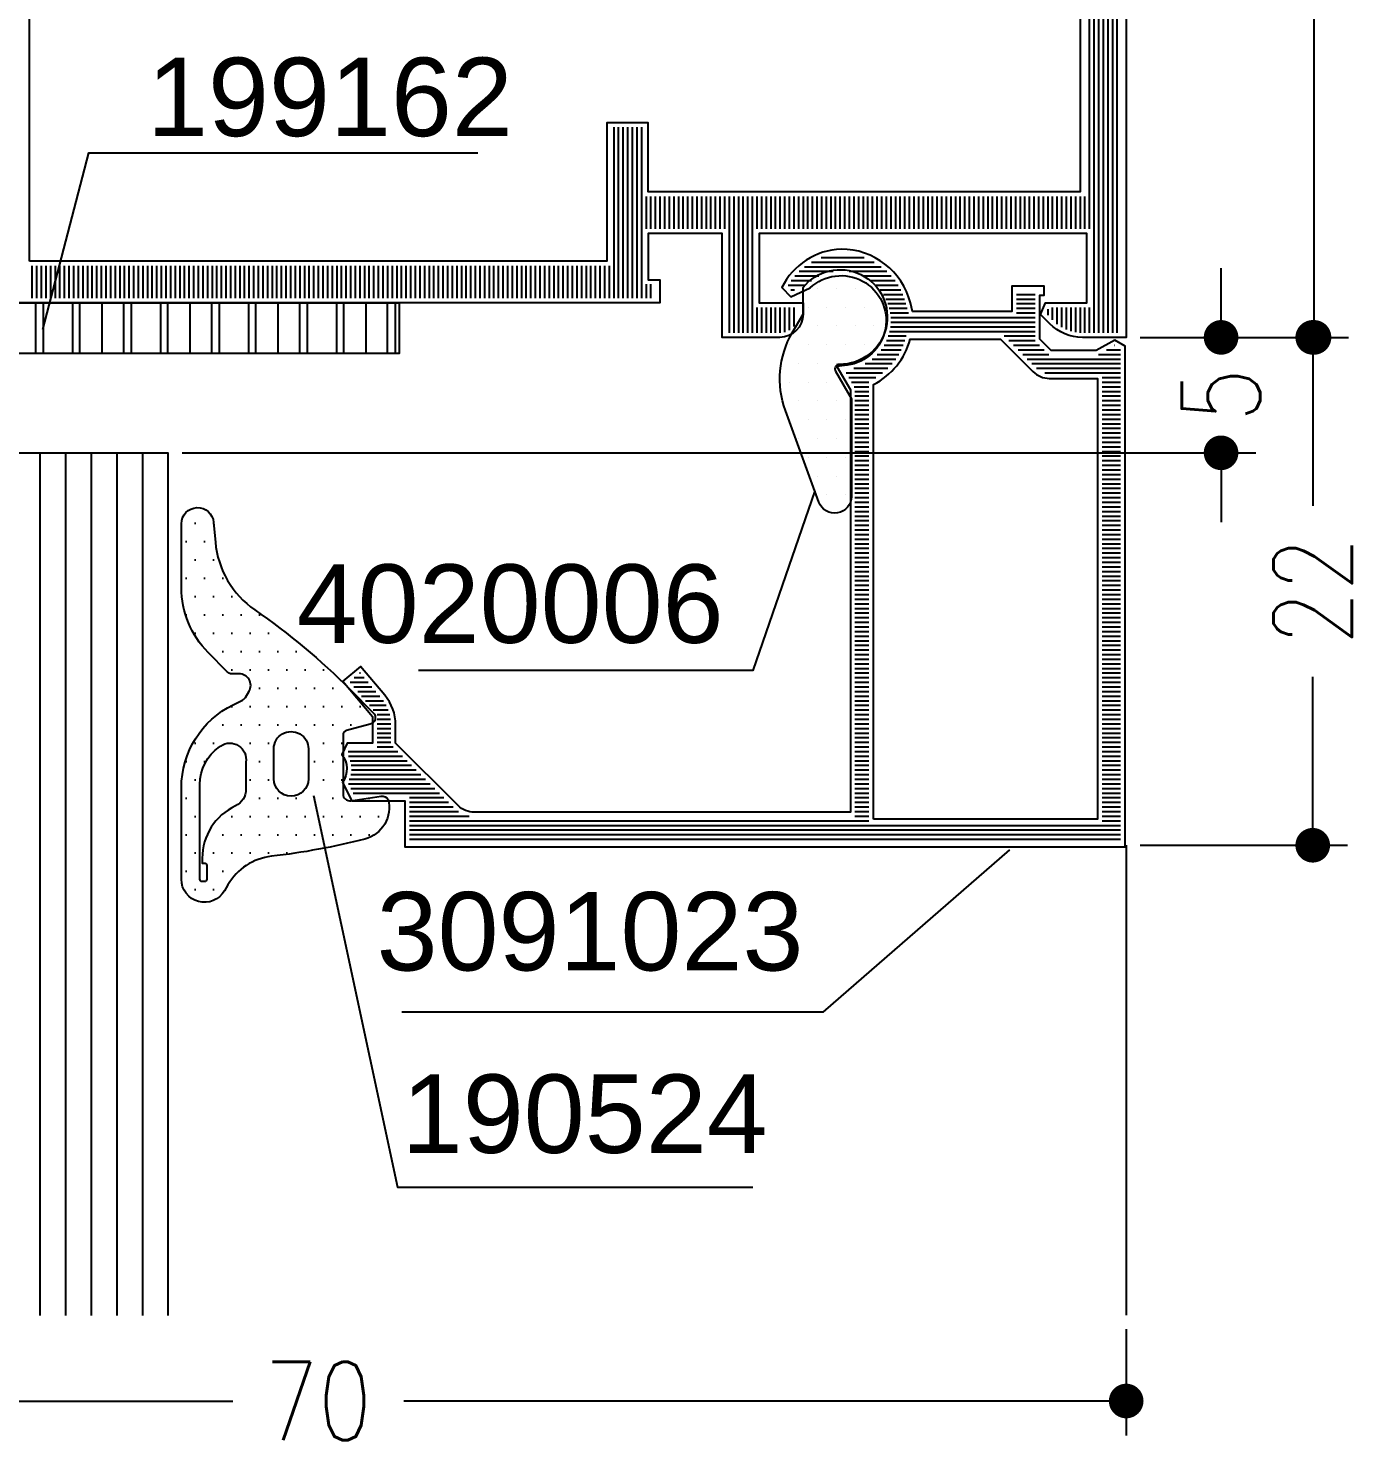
# Model space of a CAD drawing. Extents: x 16 to 197, y 31 to 244.
# Drawn here: x 49.37 to 78.33, y 127.11 to 157.96 of the extents above; entities that cross this region are included whole.
import ezdxf
from ezdxf.enums import TextEntityAlignment as Align

# ---------------------------------------------------------------- set-up
doc = ezdxf.new("R2010")
doc.units = 0
doc.header["$LTSCALE"] = 6
doc.layers.get('0').update_dxf_attribs({"color": 4, "linetype": 'CONTINUOUS'})
doc.layers.get('DEFPOINTS').update_dxf_attribs({"linetype": 'CONTINUOUS'})
for name, color, linetype in [('CONST18', 3, 'CONTINUOUS'), ('CONST25', 3, 'CONTINUOUS'), ('DICHT_PAR', 3, 'CONTINUOUS'), ('DICHT_SCH', 3, 'CONTINUOUS'), ('KH_NOR', 7, 'CONTINUOUS'), ('KH_SCH', 3, 'CONTINUOUS'), ('KN_NOR', 7, 'CONTINUOUS'), ('KN_SCH', 3, 'CONTINUOUS'), ('LLMASSE', 7, 'CONTINUOUS'), ('PNR', 7, 'CONTINUOUS')]:
    doc.layers.add(name, color=color, linetype=linetype)
doc.styles.get("Standard").update_dxf_attribs({"font": 'simplex.shx', "width": 0.8})
doc.styles.add('SWISSL', font='swissl.ttf')
doc.dimstyles.new('DOK-1ZU1-PUNKT', dxfattribs={"dimscale": 0, "dimtxt": 3, "dimasz": 1.5, "dimexe": 1.5, "dimexo": 0.6, "dimgap": 1.5, "dimtad": 0, "dimdsep": 46, "dimtxsty": 'Standard', "dimblk": 'PUNKT', "dimblk1": 'PUNKT', "dimblk2": 'PUNKT', "dimcen": 0, "dimclrd": 2, "dimclre": 2, "dimclrt": 7, "dimadec": 0, "dimazin": 0, "dimtfac": 0.7, "dimtofl": 0, "dimtmove": 2, "dimatfit": 3, "dimldrblk": 'PUNKT', "dimfxl": 1, "dimtolj": 1, "dimarcsym": 0})
doc.dimstyles.new('DOK-1ZU1-STRICH1', dxfattribs={"dimscale": 0, "dimtxt": 3, "dimasz": 1.5, "dimexe": 1.5, "dimexo": 0.6, "dimgap": 1.5, "dimtad": 0, "dimdsep": 46, "dimtxsty": 'Standard', "dimblk": 'PUNKT', "dimblk1": 'PUNKT', "dimblk2": 'PUNKT', "dimcen": 0, "dimclrd": 2, "dimclre": 2, "dimclrt": 7, "dimadec": 0, "dimazin": 0, "dimtfac": 0.7, "dimtdec": 4, "dimtofl": 0, "dimtmove": 0, "dimatfit": 3, "dimldrblk": 'PUNKT', "dimfxl": 1, "dimtolj": 1, "dimtzin": 0, "dimarcsym": 0})

# ---------------------------------------------------------------- blocks, each defined once
blk = doc.blocks.new('PUNKT')
at = {"color": 0, "linetype": 'CONTINUOUS'}
blk.add_line((-0.5, 0), (-1, 0), dxfattribs=at)
at = {"color": 0, "linetype": 'CONTINUOUS', "const_width": 0.5}
blk.add_lwpolyline([(-0.25, 0, 1), (0.25, 0, 1)], format="xyb", close=True, dxfattribs=at)
blk = doc.blocks.new('*D19')
at = {"layer": 'DEFPOINTS', "color": 0}
for p in [(73.14638083306878, 151.2649294157618), (75.2011503322149, 151.2649294157618), (52.39638083642635, 148.7649294158387)]:
    blk.add_point(p, dxfattribs=at)
at = {"layer": 'LLMASSE', "color": 3, "lineweight": -2}
for p, q in [((75.2011503322149, 152.0149294157618), (75.2011503322149, 152.7649294157618)), ((73.44638083306877, 151.2649294157618), (75.9511503322149, 151.2649294157618)), ((52.69638083642634, 148.7649294158387), (75.9511503322149, 148.7649294158387)), ((75.2011503322149, 148.0149294158387), (75.2011503322149, 147.2649294158387))]:
    blk.add_line(p, q, dxfattribs=at)
at = {"layer": 'LLMASSE', "color": 3, "lineweight": -2, "xscale": 0.75, "yscale": 0.75, "zscale": 0.75}
for p, rotation in [((75.2011503322149, 151.2649294157618), 270), ((75.2011503322149, 148.7649294158387), 90)]:
    blk.add_blockref('PUNKT', p, dxfattribs=dict(at, rotation=rotation))
at = {"layer": 'LLMASSE', "color": 3, "insert": (75.20115033221488, 150.0149294158003), "char_height": 1.7, "attachment_point": 5, "rotation": 90}
blk.add_mtext('\\A1;5', dxfattribs=at)
blk = doc.blocks.new('*D20')
at = {"layer": 'DEFPOINTS', "color": 0}
for p in [(73.14637446968894, 173.7662794751277), (77.21401454543141, 173.7662794751277), (76.7011503322149, 151.2649294157618)]:
    blk.add_point(p, dxfattribs=at)
at = {"layer": 'LLMASSE', "color": 3, "lineweight": -2}
for p, q in [((73.44637446968893, 173.7662794751277), (77.96401454543141, 173.7662794751277)), ((77.21401454543141, 173.0162794751277), (77.21401454543141, 164.3665568263971)), ((77.2140145454314, 152.0149294157618), (77.21401454543141, 160.6646520644924)), ((77.00115033221489, 151.2649294157618), (77.9640145454314, 151.2649294157618))]:
    blk.add_line(p, q, dxfattribs=at)
at = {"layer": 'LLMASSE', "color": 3, "lineweight": -2, "xscale": 0.75, "yscale": 0.75, "zscale": 0.75}
for p, rotation in [((77.21401454543141, 173.7662794751277), 90), ((77.2140145454314, 151.2649294157618), 270)]:
    blk.add_blockref('PUNKT', p, dxfattribs=dict(at, rotation=rotation))
at = {"layer": 'LLMASSE', "color": 3, "insert": (77.21401454543138, 162.5156044454448), "char_height": 1.7, "attachment_point": 5, "rotation": 90}
blk.add_mtext('\\A1;45', dxfattribs=at)
blk = doc.blocks.new('*D25')
at = {"layer": 'DEFPOINTS', "color": 0}
for p in [(38.14640883306876, 130.0866274692753), (73.14638083296717, 130.0866274692753), (73.14638083296717, 128.2269156796474)]:
    blk.add_point(p, dxfattribs=at)
at = {"layer": 'LLMASSE', "color": 3, "lineweight": -2}
for p, q in [((38.14640883306876, 129.7866274692753), (38.14640883306876, 127.4769156796474)), ((73.14638083296717, 129.7866274692753), (73.14638083296717, 127.4769156796474)), ((38.89640883306876, 128.2269156796474), (53.79544245206559, 128.2269156796474)), ((72.39638083296717, 128.2269156796474), (57.49734721397034, 128.2269156796474))]:
    blk.add_line(p, q, dxfattribs=at)
at = {"layer": 'LLMASSE', "color": 3, "lineweight": -2, "xscale": 0.75, "yscale": 0.75, "zscale": 0.75, "rotation": 180}
blk.add_blockref('PUNKT', (38.14640883306876, 128.2269156796474), dxfattribs=at)
at = {"layer": 'LLMASSE', "color": 3, "lineweight": -2, "xscale": 0.75, "yscale": 0.75, "zscale": 0.75}
blk.add_blockref('PUNKT', (73.14638083296717, 128.2269156796474), dxfattribs=at)
at = {"layer": 'LLMASSE', "color": 3, "insert": (55.64639483301796, 128.2269156796474), "char_height": 1.7, "attachment_point": 5}
blk.add_mtext('\\A1;70', dxfattribs=at)
blk = doc.blocks.new('STREIFEN')
at = {"layer": 'DICHT_SCH'}
h = blk.add_hatch(dxfattribs=at)
h.set_pattern_fill('LINE', color=256, scale=0.4, angle=90, style=0)
h.set_pattern_definition([(90, (-94.31533518184392, -226.5009291368289), (-1.27, 7.776250346772095e-17), [])])
h.paths.add_polyline_path([(0, 2.199999999999989), (0, 0), (24, 0), (24, 2.199999999999989)])
at = {"layer": 'DICHT_PAR'}
blk.add_lwpolyline([(0, 2.199999999999989), (0, 0), (24, 0), (24, 2.199999999999989)], close=True, dxfattribs=at)
blk = doc.blocks.new('LL199162')
blk.add_blockref('STREIFEN', (0, 0))
blk = doc.blocks.new('*X48')
at = {"color": 0}
for p, q in [((52.8, 63.90000000000003), (52.8, 69.79999999991878)), ((53, 63.90000000000003), (53, 69.79999999992616)), ((53.2, 63.90000000000003), (53.2, 69.79999999993355)), ((53.40000000000001, 63.90000000000003), (53.40000000000001, 69.79999999994092)), ((53.6, 63.90000000000002), (53.6, 69.79999999994831)), ((53.8, 63.90000000000002), (53.8, 69.7999999999557)), ((54, 68.6999999999795), (54, 69.79999999996308)), ((54.2, 68.6999999999795), (54.2, 69.79999999997047)), ((54.40000000000001, 68.6999999999795), (54.40000000000001, 69.79999999997784)), ((54.6, 68.6999999999795), (54.6, 69.79999999998523)), ((54.8, 68.6999999999795), (54.8, 69.79999999999261)), ((55, 68.6999999999795), (55, 69.79999999882966)), ((55.2, 68.6999999999795), (55.2, 69.774585494982)), ((67.60000000000001, 68.70000000001254), (67.60000000000001, 69.72796505869727)), ((67.8, 68.70000000001482), (67.8, 69.77412264440805)), ((68, 68.7000000000171), (68, 69.79698610754902)), ((68.2, 68.70000000001939), (68.2, 69.80000000000778)), ((68.4, 68.70000000002166), (68.4, 69.800000000024)), ((68.60000000000001, 25.19753412942141), (68.60000000000001, 69.80000000004023)), ((68.8, 25.19750066448289), (68.8, 69.80000000005646)), ((69, 25.19746719954437), (69, 69.80000000007269)), ((69.2, 25.19743373460584), (69.2, 69.80000000008891)), ((69.4, 25.19740026966732), (69.4, 69.80000000010514)), ((69.60000000000001, 25.1973668047288), (69.60000000000001, 69.80000000012137)), ((55.40000000000001, 68.6999999999795), (55.40000000000001, 69.69279533770485)), ((55.6, 68.6999999999795), (55.6, 69.5291011915075)), ((66.8, 68.70000000000341), (66.8, 69.24146462896466)), ((67, 68.70000000000569), (67, 69.4215904839687)), ((67.2, 68.70000000000798), (67.2, 69.55645989907647)), ((67.4, 68.70000000001026), (67.4, 69.65656733360159)), ((66.60000000000001, 68.781099360108), (66.60000000000001, 69.04146462896466)), ((22.6, 66.9), (22.6, 68.3)), ((22.8, 66.9), (22.8, 68.3)), ((23, 66.9), (23, 68.3)), ((23.2, 66.9), (23.2, 68.3)), ((23.4, 66.9), (23.4, 68.3)), ((23.6, 66.9), (23.6, 68.3)), ((23.8, 66.9), (23.8, 68.3)), ((24, 66.9), (24, 68.3)), ((24.2, 66.9), (24.2, 68.3)), ((24.4, 66.9), (24.4, 68.3)), ((24.6, 66.9), (24.6, 68.3)), ((24.8, 66.9), (24.8, 68.3)), ((25, 66.9), (25, 68.3)), ((25.2, 66.9), (25.2, 68.3)), ((25.4, 66.9), (25.4, 68.3)), ((25.6, 66.9), (25.6, 68.3)), ((25.8, 66.9), (25.8, 68.3)), ((26, 66.9), (26, 68.3)), ((26.2, 66.9), (26.2, 68.3)), ((26.4, 66.9), (26.4, 68.3)), ((26.6, 66.9), (26.6, 68.3)), ((26.8, 66.9), (26.8, 68.3)), ((27, 66.9), (27, 68.3)), ((27.2, 66.9), (27.2, 68.3)), ((27.4, 66.9), (27.4, 68.3)), ((27.6, 66.9), (27.6, 68.3)), ((27.8, 66.9), (27.8, 68.3)), ((28, 66.9), (28, 68.3)), ((28.2, 66.9), (28.2, 68.3)), ((28.4, 66.9), (28.4, 68.3)), ((28.6, 66.9), (28.6, 68.3)), ((28.8, 66.9), (28.8, 68.30000000000001)), ((29, 66.9), (29, 68.30000000000001)), ((29.2, 66.9), (29.2, 68.30000000000001)), ((29.4, 66.9), (29.4, 68.30000000000001)), ((29.6, 66.9), (29.6, 68.30000000000001)), ((29.8, 66.9), (29.8, 68.30000000000001)), ((30, 66.9), (30, 68.30000000000001)), ((30.2, 66.9), (30.2, 68.30000000000001)), ((30.4, 66.9), (30.4, 68.30000000000001)), ((30.6, 66.9), (30.6, 68.30000000000001)), ((30.8, 66.9), (30.8, 68.30000000000001)), ((31, 66.9), (31, 68.30000000000001)), ((31.2, 66.9), (31.2, 68.30000000000001)), ((31.4, 66.9), (31.4, 68.30000000000001)), ((31.6, 66.9), (31.6, 68.30000000000001)), ((31.8, 66.9), (31.8, 68.30000000000001)), ((32, 66.9), (32, 68.30000000000001)), ((32.2, 66.9), (32.2, 68.30000000000001)), ((32.4, 66.9), (32.4, 68.30000000000001)), ((32.6, 66.9), (32.6, 68.30000000000001)), ((32.8, 66.9), (32.8, 68.30000000000001)), ((33, 66.9), (33, 68.30000000000001)), ((33.2, 66.9), (33.2, 68.30000000000001)), ((33.4, 66.9), (33.4, 68.30000000000001)), ((33.6, 66.9), (33.6, 68.30000000000001)), ((33.8, 66.9), (33.8, 68.30000000000001)), ((34, 66.9), (34, 68.30000000000001)), ((34.2, 66.9), (34.2, 68.30000000000001)), ((34.4, 66.9), (34.4, 68.30000000000001)), ((34.6, 66.9), (34.6, 68.30000000000001)), ((34.8, 66.9), (34.8, 68.30000000000001)), ((35, 66.9), (35, 68.30000000000001)), ((35.2, 66.9), (35.2, 68.30000000000001)), ((35.4, 66.9), (35.4, 68.30000000000001)), ((35.6, 66.9), (35.6, 68.30000000000001)), ((35.8, 66.9), (35.8, 68.30000000000001)), ((36, 66.9), (36, 68.30000000000001)), ((36.2, 66.9), (36.2, 68.30000000000001)), ((36.4, 66.9), (36.4, 68.30000000000001)), ((36.6, 66.9), (36.6, 68.30000000000001)), ((36.8, 66.9), (36.8, 68.30000000000001)), ((37, 66.9), (37, 68.30000000000001)), ((37.2, 66.9), (37.2, 68.30000000000001)), ((37.4, 66.9), (37.4, 68.30000000000001)), ((37.6, 66.9), (37.6, 68.30000000000001)), ((37.8, 66.9), (37.8, 68.30000000000001)), ((38, 66.9), (38, 68.30000000000001)), ((38.2, 66.9), (38.2, 68.30000000000001)), ((38.40000000000001, 66.9), (38.40000000000001, 68.30000000000001)), ((38.6, 66.9), (38.6, 68.30000000000001)), ((38.8, 66.9), (38.8, 68.30000000000001)), ((39, 66.9), (39, 68.30000000000001)), ((39.2, 66.9), (39.2, 68.30000000000001)), ((39.40000000000001, 66.9), (39.40000000000001, 68.30000000000001)), ((39.6, 66.9), (39.6, 68.30000000000001)), ((39.8, 66.9), (39.8, 68.30000000000001)), ((40, 66.9), (40, 68.30000000000001)), ((40.2, 66.9), (40.2, 68.30000000000001)), ((40.40000000000001, 66.9), (40.40000000000001, 68.30000000000001)), ((40.6, 66.9), (40.6, 68.30000000000001)), ((40.8, 66.9), (40.8, 68.30000000000001)), ((41, 66.9), (41, 68.30000000000001)), ((41.2, 66.9), (41.2, 68.30000000000001)), ((41.40000000000001, 66.9), (41.40000000000001, 68.30000000000001)), ((41.6, 66.9), (41.6, 68.30000000000001)), ((41.8, 66.9), (41.8, 68.30000000000001)), ((42, 66.9), (42, 68.30000000000001)), ((42.2, 66.9), (42.2, 68.30000000000001)), ((42.40000000000001, 66.9), (42.40000000000001, 68.30000000000001)), ((42.6, 66.9), (42.6, 68.30000000000001)), ((42.8, 66.9), (42.8, 68.30000000000001)), ((43, 66.9), (43, 68.30000000000001)), ((43.2, 66.9), (43.2, 68.30000000000001)), ((43.40000000000001, 66.9), (43.40000000000001, 68.30000000000001)), ((43.6, 66.9), (43.6, 68.30000000000001)), ((43.8, 66.9), (43.8, 68.30000000000001)), ((44, 66.9), (44, 68.30000000000001)), ((44.2, 66.9), (44.2, 68.30000000000001)), ((44.40000000000001, 66.9), (44.40000000000001, 68.30000000000001)), ((44.6, 66.9), (44.6, 68.30000000000001)), ((44.8, 66.9), (44.8, 68.30000000000001)), ((45, 66.9), (45, 68.30000000000001)), ((45.2, 66.9), (45.2, 68.30000000000001)), ((45.40000000000001, 66.9), (45.40000000000001, 68.30000000000001)), ((45.6, 66.9), (45.6, 68.30000000000001)), ((45.8, 66.9), (45.8, 68.30000000000001)), ((46, 66.9), (46, 68.30000000000001)), ((46.2, 66.9), (46.2, 68.30000000000001)), ((46.40000000000001, 66.9), (46.40000000000001, 68.30000000000001)), ((46.6, 66.9), (46.6, 68.30000000000001)), ((46.8, 66.9), (46.8, 68.30000000000001)), ((47, 66.9), (47, 68.30000000000001)), ((47.2, 66.9), (47.2, 68.30000000000001)), ((47.40000000000001, 66.9), (47.40000000000001, 68.30000000000001)), ((47.6, 66.9), (47.6, 68.30000000000001)), ((47.8, 60.90000000000006), (47.8, 68.30000000000001)), ((48, 60.90000000000006), (48, 68.30000000000001)), ((48.2, 60.90000000000006), (48.2, 68.30000000000001)), ((48.40000000000001, 60.90000000000006), (48.40000000000001, 68.30000000000001)), ((48.6, 60.90000000000006), (48.6, 68.30000000000001)), ((48.8, 60.90000000000006), (48.8, 68.30000000000001)), ((49, 60.90000000000006), (49, 68.30000000000001)), ((49.2, 67.70000000000002), (49.2, 68.30000000000001)), ((49.40000000000001, 67.70000000000002), (49.40000000000001, 68.30000000000001)), ((49.2, 63.90000000000005), (49.2, 65.29999999995194)), ((49.40000000000001, 63.90000000000005), (49.40000000000001, 65.29999999994553)), ((49.6, 63.90000000000005), (49.6, 65.29999999993912)), ((49.8, 63.90000000000004), (49.8, 65.29999999993271)), ((50, 63.90000000000004), (50, 65.2999999999263)), ((50.2, 63.90000000000004), (50.2, 65.29999999991989)), ((50.40000000000001, 63.90000000000004), (50.40000000000001, 65.29999999991348)), ((50.6, 63.90000000000004), (50.6, 65.29999999990707)), ((50.8, 63.90000000000004), (50.8, 65.29999999990066)), ((51, 63.90000000000004), (51, 65.29999999989425)), ((51.2, 63.90000000000003), (51.2, 65.29999999988785)), ((51.40000000000001, 63.90000000000003), (51.40000000000001, 65.29999999988144)), ((51.6, 63.90000000000003), (51.6, 65.29999999987503)), ((51.8, 63.90000000000003), (51.8, 65.29999999986862)), ((52, 63.90000000000003), (52, 65.29999999986221)), ((52.2, 63.90000000000003), (52.2, 65.2999999998558)), ((52.40000000000001, 63.90000000000003), (52.40000000000001, 65.29999999984939)), ((52.6, 63.90000000000003), (52.6, 65.29999999984298)), ((54, 63.90000000000002), (54, 65.29999999998043)), ((54.2, 63.90000000000002), (54.2, 65.29999999997855)), ((54.40000000000001, 63.90000000000002), (54.40000000000001, 65.29999999997668)), ((54.6, 63.90000000000002), (54.6, 65.29999999997479)), ((54.8, 63.90000000000002), (54.8, 65.29999999997291)), ((55, 63.90000000000001), (55, 65.29999999997104)), ((55.2, 63.90000000000001), (55.2, 65.29999999996916)), ((55.40000000000001, 63.90000000000001), (55.40000000000001, 65.29999999996728)), ((55.6, 63.90000000000001), (55.6, 65.29999999996541)), ((55.8, 63.90000000000001), (55.8, 65.29999999996353)), ((56, 63.90000000000001), (56, 65.29999999996166)), ((56.2, 63.90000000000001), (56.2, 65.29999999995977)), ((56.40000000000001, 63.90000000000001), (56.40000000000001, 65.29999999995789)), ((56.6, 63.90000000000001), (56.6, 65.29999999995601)), ((56.8, 63.90000000000001), (56.8, 65.29999999995414)), ((57, 63.90000000000001), (57, 65.29999999995226)), ((57.2, 63.90000000000001), (57.2, 65.29999999995039)), ((57.40000000000001, 63.9), (57.40000000000001, 65.29999999994851)), ((57.6, 63.9), (57.6, 65.29999999994664)), ((57.8, 63.9), (57.8, 65.29999999994476)), ((58, 63.9), (58, 65.29999999994287)), ((58.2, 63.9), (58.2, 65.299999999941)), ((58.40000000000001, 63.9), (58.40000000000001, 65.29999999993912)), ((58.6, 63.9), (58.6, 65.29999999993724)), ((58.8, 63.89999999999999), (58.8, 65.29999999993537)), ((59, 63.89999999999999), (59, 65.29999999993349)), ((59.2, 63.89999999999999), (59.2, 65.29999999993161)), ((59.40000000000001, 63.89999999999999), (59.40000000000001, 65.29999999992974)), ((59.6, 63.89999999999999), (59.6, 65.29999999992785)), ((59.8, 63.89999999999999), (59.8, 65.29999999992597)), ((60, 63.89999999999998), (60, 65.2999999999241)), ((60.2, 63.89999999999998), (60.2, 65.29999999992222)), ((60.40000000000001, 63.89999999999998), (60.40000000000001, 65.29999999992035)), ((60.6, 63.89999999999998), (60.6, 65.29999999991847)), ((60.8, 63.89999999999998), (60.8, 65.2999999999166)), ((61, 63.89999999999998), (61, 65.29999999991472)), ((61.2, 63.89999999999998), (61.2, 65.29999999991283)), ((61.40000000000001, 63.89999999999998), (61.40000000000001, 65.29999999991095)), ((61.6, 63.89999999999998), (61.6, 65.29999999990908)), ((61.8, 63.89999999999998), (61.8, 65.2999999999072)), ((62, 63.89999999999998), (62, 65.29999999990532)), ((62.2, 63.89999999999998), (62.2, 65.29999999990345)), ((62.40000000000001, 63.89999999999998), (62.40000000000001, 65.29999999990157)), ((62.6, 63.89999999999997), (62.6, 65.2999999998997)), ((62.8, 63.89999999999997), (62.8, 65.2999999998978)), ((63, 63.89999999999997), (63, 65.29999999989593)), ((63.2, 63.89999999999997), (63.2, 65.29999999989406)), ((63.40000000000001, 63.89999999999997), (63.40000000000001, 65.29999999989218)), ((63.6, 63.89999999999997), (63.6, 65.2999999998903)), ((63.8, 63.89999999999996), (63.8, 65.29999999988843)), ((64, 63.89999999999996), (64, 65.29999999988655)), ((64.2, 63.89999999999996), (64.2, 65.29999999988468)), ((64.4, 63.89999999999996), (64.4, 65.29999999988279)), ((64.60000000000001, 63.89999999999996), (64.60000000000001, 65.29999999988091)), ((64.8, 63.89999999999996), (64.8, 65.29999999987903)), ((65, 63.89999999999996), (65, 65.29999999987716)), ((65.2, 63.89999999999996), (65.2, 65.29999999987528)), ((65.4, 63.89999999999996), (65.4, 65.2999999998734)), ((65.60000000000001, 63.89999999999996), (65.60000000000001, 65.29999999987153)), ((65.8, 63.89999999999996), (65.8, 65.29999999986966)), ((66, 63.89999999999996), (66, 65.29999999986777)), ((66.2, 63.89999999999996), (66.2, 65.29999999986589)), ((66.4, 63.89999999999995), (66.4, 65.29999999986401)), ((66.60000000000001, 63.89999999999995), (66.60000000000001, 65.29999999986214)), ((66.8, 63.89999999999995), (66.8, 65.29999999986026)), ((67, 63.89999999999995), (67, 65.29999999985839)), ((67.2, 63.89999999999995), (67.2, 65.29999999985651)), ((67.4, 63.89999999999995), (67.4, 65.29999999985463)), ((67.60000000000001, 63.89999999999994), (67.60000000000001, 65.29999999985274)), ((67.8, 63.89999999999994), (67.8, 65.29999999985087)), ((68, 63.89999999999994), (68, 65.29999999984899)), ((68.20000000000002, 63.89999999999994), (68.2, 65.29999999984712)), ((68.4, 25.19756759435994), (68.4, 65.29999999984524))]:
    blk.add_line(p, q, dxfattribs=at)
blk = doc.blocks.new('B-LL132343')
at = {"layer": 'KH_NOR'}
blk.add_lwpolyline([(69.99994400035915, 30.99729988142212), (69.99995672711884, 76.00000000015382), (68.10411978330691, 76, 0.198912367379658), (66.6899062209338, 75.41421356237309), (66.2878246929167, 75.01213203435597), (66.49995672727266, 74.49999999999999), (68.29995672725215, 74.50000000002052), (68.29995672752904, 71.49999999984618), (54.09995672729317, 71.4999999999795), (54.09995672725217, 74.4999999999795), (55.99995672741625, 74.4999999999795), (55.99995672727266, 75, 0.414213562373095), (54.99995672727266, 76), (52.49995672718038, 75.9999999999077), (52.49995672752905, 71.49999999984618), (49.29995672732393, 71.49999999994873), (49.29995672727265, 73.50000000000001), (49.79995672727267, 73.50000000000001), (49.79995672727267, 74.50000000000001), (20.19999999999999, 74.5)], format="xyb", dxfattribs=at)
blk.add_lwpolyline([(22.50001303791365, 72.7), (22.50000000000011, 26.3), (48.2, 26.3), (48.2, 31), (47.49994400000026, 31), (47.49994400000014, 36), (49.29994400000032, 36), (49.29994400000032, 33), (68, 33), (68, 69.69999999999993), (49.30001272727236, 69.70000000000005), (49.30001272727247, 66.70000000000005), (47.49995672727238, 66.70000000000005), (47.49995672727232, 72.7), (22.50001303791365, 72.7)], close=True, dxfattribs=at)
at = {"layer": 'KH_SCH'}
blk.add_blockref('*X48', (0, 5.999999999999999), dxfattribs=at)
blk = doc.blocks.new('*X45')
at = {"color": 0}
for p, q in [((2.4375, 9.75), (2.4375, 9.75)), ((3.25, 9.75), (3.25, 9.75)), ((2.03125, 8.9375), (2.03125, 8.9375)), ((2.84375, 8.9375), (2.84375, 8.9375)), ((1.625, 8.125), (1.625, 8.125)), ((2.4375, 8.125), (2.4375, 8.125)), ((3.25, 8.125), (3.25, 8.125)), ((1.21875, 7.3125), (1.21875, 7.3125)), ((2.03125, 7.3125), (2.03125, 7.3125)), ((2.84375, 7.3125), (2.84375, 7.3125)), ((0.8125, 6.5), (0.8125, 6.5)), ((1.625, 6.5), (1.625, 6.5)), ((2.4375, 6.5), (2.4375, 6.5)), ((3.25, 6.5), (3.25, 6.5)), ((1.21875, 5.6875), (1.21875, 5.6875)), ((2.03125, 5.6875), (2.03125, 5.6875)), ((2.84375, 5.6875), (2.84375, 5.6875)), ((0.8125, 4.875), (0.8125, 4.875)), ((1.625, 4.875), (1.625, 4.875)), ((2.4375, 4.875), (2.4375, 4.875)), ((1.21875, 4.0625), (1.21875, 4.0625)), ((2.03125, 4.0625), (2.03125, 4.0625)), ((2.84375, 4.0625), (2.84375, 4.0625)), ((0.8125, 3.25), (0.8125, 3.25)), ((1.625, 3.25), (1.625, 3.25)), ((2.4375, 3.25), (2.4375, 3.25)), ((3.25, 3.25), (3.25, 3.25)), ((4.0625, 3.25), (4.0625, 3.25)), ((1.21875, 2.4375), (1.21875, 2.4375)), ((2.03125, 2.4375), (2.03125, 2.4375)), ((2.84375, 2.4375), (2.84375, 2.4375)), ((3.65625, 2.4375), (3.65625, 2.4375)), ((4.46875, 2.4375), (4.46875, 2.4375)), ((1.625, 1.625), (1.625, 1.625)), ((2.4375, 1.625), (2.4375, 1.625)), ((3.25, 1.625), (3.25, 1.625)), ((4.0625, 1.625), (4.0625, 1.625)), ((4.875, 1.625), (4.875, 1.625)), ((2.03125, 0.8125), (2.03125, 0.8125)), ((2.84375, 0.8125), (2.84375, 0.8125)), ((3.65625, 0.8125), (3.65625, 0.8125)), ((4.46875, 0.8125), (4.46875, 0.8125))]:
    blk.add_line(p, q, dxfattribs=at)
blk = doc.blocks.new('B-LL197112')
at = {"layer": 'DICHT_PAR'}
blk.add_lwpolyline([(1.4, 0.768, 1.597325), (2.982, 4.1, -0.580267), (2.807, 4.4), (3.5, 5.6), (3.5, 9.818999999999999, 0.8391), (2.081, 10.069), (0.638, 6.103, 0.221695), (0.9329999999999999, 2.735), (1.4, 1.925), (1.4, 0.768)], format="xyb", dxfattribs=at)
at = {"layer": 'DICHT_SCH'}
blk.add_blockref('*X45', (0, 0), dxfattribs=at)
blk = doc.blocks.new('*U61')
at = {"layer": 'CONST25'}
for p, q in [((-2.842170943040401e-14, 9.999999999999773), (37.35660389312687, 9.999999999999766)), ((-2.842170943040401e-14, 8.888888888888687), (37.35660389312687, 8.88888888888868)), ((-2.842170943040401e-14, 7.777777777777601), (37.35660389312687, 7.777777777777594)), ((-2.842170943040401e-14, 6.666666666666515), (37.35660389312687, 6.666666666666508)), ((-2.842170943040401e-14, 5.555555555555429), (37.35660389312687, 5.555555555555422)), ((-2.842170943040401e-14, 4.444444444444343), (37.35660389312687, 4.444444444444336)), ((-2.842170943040401e-14, 3.333333333333258), (37.35660389312687, 3.33333333333325)), ((0, 2.222222222222172), (37.35660389312687, 2.222222222222165)), ((0, 1.111111111111086), (37.35660389312687, 1.111111111111079))]:
    blk.add_line(p, q, dxfattribs=at)
blk.add_lwpolyline([(37.35660389312687, 7.105427357601002e-15), (0, 0), (5.684341886080801e-14, 10), (37.35660389312687, 10.00000000000001)], dxfattribs=at)
blk = doc.blocks.new('*D79')
at = {"layer": 'DEFPOINTS', "color": 0}
for p in [(73.44638083306876, 151.2649294157618), (73.14638083304305, 140.2649294157102), (77.18638889873235, 140.2649294157102)]:
    blk.add_point(p, dxfattribs=at)
at = {"layer": 'LLMASSE', "color": 3, "lineweight": -2}
for p, q in [((73.74638083306876, 151.2649294157618), (77.93638889873235, 151.2649294157618)), ((77.18638889873235, 150.5149294157618), (77.18638889873235, 147.6158817966883)), ((77.18638889873235, 141.0149294157102), (77.18638889873235, 143.9139770347836)), ((73.44638083304305, 140.2649294157102), (77.93638889873235, 140.2649294157102))]:
    blk.add_line(p, q, dxfattribs=at)
at = {"layer": 'LLMASSE', "color": 3, "lineweight": -2, "xscale": 0.75, "yscale": 0.75, "zscale": 0.75}
for p, rotation in [((77.18638889873235, 151.2649294157618), 90), ((77.18638889873235, 140.2649294157102), 270)]:
    blk.add_blockref('PUNKT', p, dxfattribs=dict(at, rotation=rotation))
at = {"layer": 'LLMASSE', "color": 3, "insert": (77.18638889873233, 145.764929415736), "char_height": 1.7, "attachment_point": 5, "rotation": 90}
blk.add_mtext('\\A1;22', dxfattribs=at)
blk = doc.blocks.new('B-LL3091023')
at = {"layer": 'KN_SCH'}
h = blk.add_hatch(dxfattribs=at)
h.set_pattern_fill('_U', color=256, scale=0.2, style=0, pattern_type=0)
h.set_pattern_definition([(0, (-12.61524086824097, 13.02250327400434), (0, 0.2), [])])
edge = h.paths.add_edge_path()
edge.add_line((-0.2000000000508084, 21.80000000010276), (-0.2000000000002728, 0.4154700538897877))
edge.add_line((-0.2000000000002728, 0.4154700538897864), (-0.4500000000000046, 0.2711324865925331))
edge.add_line((-0.4500000000000046, 0.2711324865925331), (-1.192820323027558, 0.7000000000520148))
edge.add_line((-1.192820323027558, 0.7000000000520148), (-3.282842712474642, 0.7000000000520223))
edge.add_line((-3.282842712474642, 0.7000000000520223), (-3.900000000000007, 0.08284271252664044))
edge.add_line((-3.900000000000007, 0.08284271252664047), (-3.900000000000013, -2.099999999947969))
edge.add_line((-3.900000000000013, -2.099999999947969), (-3.700000000000003, -2.099999999947976))
edge.add_line((-3.700000000000001, -2.099999999952376), (-4.699999999974835, -2.099999999974347))
edge.add_line((-4.699999999974835, -2.099999999974347), (-4.700000000005605, -0.9999999999419789))
edge.add_line((-4.700000000005605, -0.9999999999419791), (-9.356532657103545, -1.000000000081714))
edge.add_line((-9.356532657103545, -1.000000000081714), (-9.492087073757995, -1.524999999012127))
edge.add_arc((-12.30000000000001, -0.7999999999479821), 2.900000000000001, 270.07901743651803, 345.52248783316634, ccw=False)
edge.add_arc((-12.18013563536853, -0.9023955340299898), 2.800000000000001, 209.2081415121933, 267.62840437548994, ccw=False)
edge.add_line((-14.62412332264705, -2.26874987475974), (-14.42924214632983, -2.069287902908246))
edge.add_line((-14.42924214632983, -2.069287902908246), (-13.75317870728195, -2.38454146193488))
edge.add_arc((-12.29999999921613, -0.8000000003222183), 2.150000000266381, 227.4761480923444, 442.3377443620211)
edge.add_line((-12.01333333336139, 1.330803187171447), (-12.16120394194022, 1.35069689423467))
edge.add_line((-12.16120394194022, 1.35069689423467), (-11.69999999999955, 2.149525554427094))
edge.add_line((-11.69999999999955, 2.149525554427095), (-11.70000000015551, 20.70000000020778))
edge.add_line((-11.70000000015551, 20.70000000020778), (-28.18578597814051, 20.70000000005208))
edge.add_arc((-28.18578597812918, 19.50000000005209), 1.199999999999996, 90.00000000054077, 134.9999999999997)
edge.add_line((-29.03431411555303, 20.34852813747595), (-31.79999954050232, 17.58284271252666))
edge.add_line((-31.79999954050232, 17.58284271252666), (-31.79999954050233, 16.71441194632815))
edge.add_arc((-33.59999895980678, 16.71441206424528), 1.799999419304456, 319.99994731550623, 359.9999962465799, ccw=False)
edge.add_line((-32.22112047092991, 15.5573934721695), (-33.14162906306896, 14.46037332601911))
edge.add_line((-33.14162906306897, 14.46037332601911), (-33.60125601057764, 14.84604548197373))
edge.add_line((-33.60125601057764, 14.84604548197373), (-32.39999954050234, 16.27764694336551))
edge.add_line((-32.39999954050234, 16.27764694336551), (-32.39999954050232, 17.70000000005204))
edge.add_line((-32.39999954050232, 17.70000000005204), (-33.57394863064956, 17.70000000005204))
edge.add_line((-33.57394863064956, 17.70000000005204), (-33.70205340977959, 17.96789280106483))
edge.add_arc((-34.71191328392486, 18.61610855635405), 1.200000262839086, 327.3041288734923, 390.0744969530656)
edge.add_line((-33.67346358042067, 19.2174594057805), (-33.37731379195502, 19.80000000005204))
edge.add_line((-33.37731379195502, 19.80000000005204), (-30.99999996572186, 19.80000000005204))
edge.add_line((-30.99999996572186, 19.80000000005204), (-31.00000030850324, 21.8000000000218))
edge.add_line((-31.00000030850324, 21.8000000000218), (-0.2000000000508066, 21.80000000010276))
edge = h.paths.add_edge_path(flags=16)
edge.add_line((-11.10000000015546, 20.99999999989506), (-11.09999999999899, 1.840075756540305))
edge.add_arc((-12.30000000000003, -0.7999999999480378), 2.900000000000001, 11.940543960609887, 65.55666457227989, ccw=False)
edge.add_line((-9.462747808177824, -0.19999999994798), (-5.314213562373069, -0.1999999999479796))
edge.add_line((-5.314213562373068, -0.1999999999479796), (-3.848528137423896, 1.265685425001232))
edge.add_arc((-3.282842712474652, 0.7000000000519995), 0.8000000000000005, 90.00000000000011, 135.0000000000005, ccw=False)
edge.add_line((-3.282842712474654, 1.500000000052001), (-1.000000000000002, 1.500000000052017))
edge.add_line((-1.000000000000002, 1.500000000052017), (-1.000000000000002, 21.00000000005524))
edge.add_line((-1.000000000000002, 21.00000000005524), (-11.10000000015546, 20.99999999989506))
at = {"layer": 'KN_NOR'}
for points in [[(-5.128164559664583e-11, 22.00000000010329), (0, 0.3000000000520193), (-0.4500000000000046, 0.04019237891668204), (-1.246410161513781, 0.5000000000520151), (-3.200000000000022, 0.5000000000520222), (-3.700000000000008, 5.202219210964643e-11), (-3.700000000000012, -1.899999999947976), (-3.500000000000002, -1.899999999947984), (-3.500000000000005, -2.299999999947982), (-4.89999999996924, -2.299999999978742), (-4.900000000000011, -1.199999999947981), (-9.201613323200721, -1.200000000077065), (-9.29843790668926, -1.574999999947981, -0.3419987131196461), (-12.30000000000001, -3.899999999947983, -0.2744091014474832), (-14.86887381829263, -2.233067162827286), (-14.4732145214778, -1.828107663836985), (-13.64001877441201, -2.216633221435945, 1.373175899949952), (-12.04000000000001, 1.132588937203426), (-12.48361182590432, 1.192270058415677), (-11.9, 2.203115392906721), (-11.90000000015383, 20.50000000020589), (-28.18578597812918, 20.50000000005208, 0.1989123673796576), (-28.89289275931572, 20.20710678123863), (-31.59999954050232, 17.50000000005204), (-31.59999954050232, 16.71441000005203, -0.1763269499999998), (-32.06791154050232, 15.42883600005203), (-33.11697754050232, 14.17860700005204), (-33.88302254050232, 14.82139400005204), (-32.59999954050232, 16.35044100005203), (-32.59999954050232, 17.50000000005204), (-33.70000054050233, 17.50000000005204), (-33.93351854050232, 17.98833300005202, 0.3394094402287316), (-33.90397054050233, 19.20537000005203), (-33.49999954050233, 20.00000000005204), (-31.2, 20.00000000005204), (-31.20000034278138, 22.00000000002127), (-5.128164559664583e-11, 22.00000000010329)], [(-10.90000000015383, 20.79999999989824), (-10.90000000000001, 1.965863337239819, -0.2134575926161298), (-9.30500417362566, 5.201997166359718e-11), (-5.39705627484769, 5.202041575280703e-11), (-3.989949493661205, 1.40710678123854, -0.1989123673796592), (-3.282842712474656, 1.700000000052001), (-1.200000000000001, 1.700000000052016), (-1.200000000000003, 20.80000000005207), (-10.90000000015383, 20.79999999989824)]]:
    blk.add_lwpolyline(points, format="xyb", close=True, dxfattribs=at)

msp = doc.modelspace()

# ---------------------------------------------------------------- hatches: boundary and pattern name
h = msp.add_hatch()
h.set_pattern_fill('DOTS', color=3, scale=0.25, style=0)
h.set_pattern_definition([(0, (0, 0), (0.1984375, 0.396875), [0, -0.396875])])
edge = h.paths.add_edge_path(flags=16)
edge.add_arc((55.05862866713085, 141.7027260064675), 0.375, -180, 0, ccw=False)
edge.add_line((54.68362866713085, 141.7027260064675), (54.68362866713085, 142.3527260064675))
edge.add_arc((55.05862866713085, 142.3527260066214), 0.375, -2.3506117940996774e-08, 180.000000023506, ccw=False)
edge.add_line((55.43362866713085, 142.3527260064675), (55.43362866713085, 141.7027260064675))
edge = h.paths.add_edge_path(flags=16)
edge.add_arc((53.682603499009, 141.4759505972269), 0.3985481009247838, -64.66779498329481, 0.614650033900773, ccw=False)
edge.add_arc((54.38358138453808, 139.983912530165), 1.249952731324157, 115.1113132243155, 180.0085499398637)
edge.add_line((53.13362866713089, 139.9837260064675), (53.13362866713089, 139.8777260064675))
edge.add_line((53.13362866713089, 139.8777260064675), (53.18362866713085, 139.8777260064675))
edge.add_arc((53.18362870450512, 139.8277260438418), 0.04999996262576165, -4.2827783374832507e-05, 90.00004282779162, ccw=False)
edge.add_line((53.23362866713086, 139.8277260064675), (53.23362866713086, 139.5277260064675))
edge.add_arc((53.18362870450513, 139.5277259690932), 0.04999996262574034, -90.00004282780787, 4.2827783374832507e-05, ccw=False)
edge.add_line((53.18362866713085, 139.4777260064675), (53.13362866713089, 139.4777260064675))
edge.add_arc((53.13362862977709, 139.5277259691138), 0.04999996264628211, 179.9999571957639, 270.0000428043338, ccw=False)
edge.add_line((53.08362866713082, 139.5277260064675), (53.08362866713082, 141.5792260064675))
edge.add_arc((54.08352245449719, 141.5790757313615), 0.9998937986588708, 124.9914847979914, 179.9913889561238, ccw=False)
edge.add_line((53.51012866713086, 142.3982260064675), (53.53262866713089, 142.4142260064675))
edge.add_arc((53.73347035345527, 142.127672951726), 0.3499286157879876, -10.8628248741054, 125.0261646203968, ccw=False)
edge.add_line((54.07712866713086, 142.0617260064675), (54.08112866713088, 141.4802260064675))
edge = h.paths.add_edge_path()
edge.add_arc((54.77468209041735, 138.7835003696939), 1.249881608597955, 96.54903776472474, 150.0113887204263)
edge.add_line((53.69212866713087, 139.4082260064675), (53.61662866713084, 139.2777260064675))
edge.add_arc((53.18362231415739, 139.5277242971706), 0.4999936470294532, 179.9998041265086, 329.9998058605475, ccw=False)
edge.add_line((52.68362866713085, 139.5277260064675), (52.68362866713085, 141.5122260064675))
edge.add_arc((54.68368160675714, 141.5119866586677), 2.000052953947757, 115.9932250645692, 179.9931433721433, ccw=False)
edge.add_line((53.80712866713088, 143.3097260064675), (54.00812866713085, 143.4077260064675))
edge.add_arc((53.94282080081238, 143.542143291247), 0.1494427109315687, 295.9132228756496, 329.9132225732106)
edge.add_line((54.07212866713087, 143.4672260064675), (54.15012866713084, 143.6027260064675))
edge.add_arc((53.9336253908142, 143.7277277816074), 0.2499982248816072, 329.9992953414912, 449.9992491182034)
edge.add_line((53.93362866713085, 143.9777260064675), (53.77912866713086, 143.9777260064675))
edge.add_arc((53.7791995168906, 144.127586579488), 0.1498605897683087, 224.6728045586949, 269.97291220880714, ccw=False)
edge.add_line((53.67262866713088, 144.0222260064675), (53.26212866713087, 144.4372260064675))
edge.add_arc((54.68393360793819, 145.8442407777945), 2.000304940861871, 180.0004231028356, 224.7004381140494, ccw=False)
edge.add_line((52.68362866713085, 145.8442260064675), (52.68362866713085, 147.2277260064675))
edge.add_arc((53.03354449240033, 147.2277275162798), 0.3499158252727413, 5.000216395353675, 180.0002472190886, ccw=False)
edge.add_line((53.38212866713087, 147.2582260064675), (53.41962866713084, 146.8322260064675))
edge.add_arc((55.41244701851013, 147.0065044676255), 2.000424445865846, 184.997986922366, 235.2819632581744)
edge.add_arc((45.73135631115412, 133.0322024181122), 14.99971188625724, 45.00337957969282, 55.28725224609758, ccw=False)
edge.add_line((56.33712866713086, 143.6392260064675), (56.83962866713085, 143.1362260064675))
edge.add_arc((56.73381547855134, 143.0303172585027), 0.1497100323052031, -74.974093683121, 45.02586009359311, ccw=False)
edge.add_line((56.77262866713085, 142.8857260064675), (56.25762866713086, 142.7477260064675))
edge.add_arc((56.2835093518126, 142.651256621323), 0.0998806893736961, 105.0176151709059, 180.0175619736588)
edge.add_line((56.18362866713085, 142.6512260064675), (56.18362866713085, 141.3777260064675))
edge.add_arc((56.33373063480972, 141.3777220565737), 0.1501019677308417, 179.9984922766124, 278.3886878743385)
edge.add_line((56.35562866713087, 141.2292260064675), (57.01162866713082, 141.3262260064675))
edge.add_arc((57.03329869105757, 141.1777376885587), 0.1500612224805959, 32.66334412116328, 98.30299269650538, ccw=False)
edge.add_arc((56.48349861829539, 141.077672204972), 0.6999516568836682, -75.59500104501348, 14.990931023908388, ccw=False)
edge.add_arc((52.92422266207441, 154.9272656946965), 14.99959098747899, 276.53807811394563, 284.41246020209337, ccw=False)
at = {"layer": 'CONST18'}
h = msp.add_hatch(dxfattribs=at)
h.set_pattern_fill('ANSI31', color=256, scale=0.3, angle=45, style=0)
h.set_pattern_definition([(90, (0, 0), (-0.9524999999999999, 1.665334536937735e-16), [])])
h.paths.add_polyline_path([(61.64644299236986, 184.9149612347837), (61.64644299236986, 186.0149612347837), (49.64644299236986, 186.0149612347837), (49.64644299236986, 184.9149612347837)])
h.paths.add_polyline_path([(61.64644299238805, 177.0148975961626), (61.64644299238805, 178.1148975961626), (49.64644299238805, 178.1148975961626), (49.64644299238805, 177.0148975961626)])
h.paths.add_polyline_path([(57.39640876125125, 150.9149294158281), (57.39640876125125, 152.014929415828), (45.39640876125124, 152.014929415828), (45.39640876125125, 150.914929415828)])

# ---------------------------------------------------------------- linework, layer by layer
msp.add_lwpolyline([(73.14638083304312, 140.2649294157102), (73.14638083296714, 130.0866274692753)], dxfattribs=at)
at = {"layer": 'DICHT_PAR'}
for points in [[(54.63212866713087, 140.0252260064675, 0.237599), (53.69212866713087, 139.4082260064675), (53.61662866713084, 139.2777260064675, -0.7673270000000002), (52.68362866713085, 139.5277260064675), (52.68362866713085, 141.5122260064675, -0.2867450000000001), (53.80712866713088, 143.3097260064675), (54.00812866713085, 143.4077260064675, 0.1494509999999999), (54.07212866713087, 143.4672260064675), (54.15012866713084, 143.6027260064675, 0.5773500002734709), (53.93362866713085, 143.9777260064675), (53.77912866713086, 143.9777260064675, -0.2002740000000002), (53.67262866713088, 144.0222260064675), (53.26212866713087, 144.4372260064675, -0.197552), (52.68362866713085, 145.8442260064675), (52.68362866713085, 147.2277260064675, -0.9572920000000007), (53.38212866713087, 147.2582260064675), (53.41962866713084, 146.8322260064675, 0.222995), (54.27312866713089, 145.3622260064675, -0.04490199999999981), (56.33712866713086, 143.6392260064675), (56.83962866713085, 143.1362260064675, -0.5773500002734713), (56.77262866713085, 142.8857260064675), (56.25762866713086, 142.7477260064675, 0.3394539999999996), (56.18362866713085, 142.6512260064675), (56.18362866713085, 141.3777260064675, 0.4577840000000001), (56.35562866713087, 141.2292260064675), (57.01162866713082, 141.3262260064675, -0.2945039999999998), (57.15962866713085, 141.2587260064675, -0.4172120002408051), (56.65762866713089, 140.3997260064675, -0.03437200000000001), (54.63212866713087, 140.0252260064675)], [(55.43362866713085, 141.7027260064675, -0.9999999999999999), (54.68362866713085, 141.7027260064675), (54.68362866713085, 142.3527260064675, -1.000000000410207), (55.43362866713085, 142.3527260064675), (55.43362866713085, 141.7027260064675)], [(54.08112866713088, 141.4802260064675, -0.2928110002226887), (53.85312866713082, 141.1157260064675, 0.290987), (53.13362866713089, 139.9837260064675), (53.13362866713089, 139.8777260064675), (53.18362866713085, 139.8777260064675, -0.414214000240294), (53.23362866713086, 139.8277260064675), (53.23362866713086, 139.5277260064675, -0.4142140002402939), (53.18362866713085, 139.4777260064675), (53.13362866713089, 139.4777260064675, -0.4142140000000003), (53.08362866713082, 139.5277260064675), (53.08362866713082, 141.5792260064675, -0.2446979999999999), (53.51012866713086, 142.3982260064675), (53.53262866713089, 142.4142260064675, -0.6738040002982226), (54.07712866713086, 142.0617260064675), (54.08112866713088, 141.4802260064675)]]:
    msp.add_lwpolyline(points, format="xyb", close=True, dxfattribs=at)
at = {"layer": 'PNR', "color": 3}
for points in [[(49.68240328670868, 151.4360592447933), (50.68186260941411, 155.2647998212881), (59.10410482079601, 155.2647998212881)], [(66.39901090496633, 147.9379839558908), (65.05960544038066, 144.0484509083199), (57.81940331225165, 144.0484509083199)], [(55.5444990855197, 141.3428109058553), (57.36255936534616, 132.860334725397), (65.06036548177917, 132.860334725397)], [(70.61968719557711, 140.1637827984916), (66.57560964878911, 136.6485119204646), (57.45696418539865, 136.6485119204646)], [(73.14638083296714, 140.2649294157102), (73.14638083296714, 130.0866274692753)], [(73.1463808329672, 140.2649294157102), (73.14638083296717, 130.0866274692753)]]:
    msp.add_lwpolyline(points, dxfattribs=at)

# ---------------------------------------------------------------- block references
at = {"zscale": 0.5}
for name, p, xscale, yscale in [('B-LL132343', (38.14640246950935, 189.2649294158387), 0.5, -0.5), ('LL199162', (57.39640876125125, 150.914929415828), -0.5, 0.5)]:
    msp.add_blockref(name, p, dxfattribs=dict(at, xscale=xscale, yscale=yscale))
at = {"xscale": -0.5, "yscale": 0.5, "zscale": 0.5}
for name, p, rotation in [('B-LL197112', (65.44638083306873, 152.7309786649317), 180), ('*U61', (52.39638083642632, 148.7584405442181), 90)]:
    msp.add_blockref(name, p, dxfattribs=dict(at, rotation=rotation))
at = {"layer": 'LLMASSE', "xscale": -0.5, "yscale": 0.5, "zscale": 0.5, "rotation": 180}
msp.add_blockref('B-LL3091023', (73.12228556310839, 151.2277989110653), dxfattribs=at)

# ---------------------------------------------------------------- texts
at = {"layer": 'PNR', "color": 10, "style": 'SWISSL'}
for s, p in [('199162', (51.93893381666521, 155.6240680919265)), ('190524', (57.45696418539865, 133.6004187640506))]:
    msp.add_text(s, height=1.7, dxfattribs=at).set_placement(p)
for s, p in [('4020006', (64.42511759796594, 144.6484509083199)), ('3091023', (66.1554706348216, 137.552284714251))]:
    msp.add_text(s, height=1.7, dxfattribs=at).set_placement(p, align=Align.RIGHT)

# ---------------------------------------------------------------- dimensions: what is measured, and where the dimension line sits
at = {"layer": 'LLMASSE'}
for base, p1, p2, picture, middle in [((77.21401454543141, 173.7662794751277), (76.7011503322149, 151.2649294157618), (73.14637446968894, 173.7662794751277), '*D20', (77.21401454543138, 162.5156044454448)), ((75.2011503322149, 151.2649294157618), (52.39638083642635, 148.7649294158387), (73.14638083306878, 151.2649294157618), '*D19', (75.20115033221488, 150.0149294158003))]:
    dim = msp.add_linear_dim(base=base, p1=p1, p2=p2, angle=90, dimstyle='DOK-1ZU1-PUNKT', override={"dimscale": 0.5, "dimtxt": 3.4, "dimlfac": 2, "dimclrd": 3, "dimclre": 3, "dimclrt": 3}, dxfattribs=at)
    dim.commit()
    dim.dimension.update_dxf_attribs({"geometry": picture, "text_midpoint": middle})
dim = msp.add_linear_dim(base=(77.18638889873235, 140.2649294157102), p1=(73.44638083306876, 151.2649294157618), p2=(73.14638083304305, 140.2649294157102), angle=270, dimstyle='DOK-1ZU1-STRICH1', override={"dimscale": 0.5, "dimtxt": 3.4, "dimlfac": 2, "dimclrd": 3, "dimclre": 3, "dimclrt": 3}, dxfattribs=at)
dim.commit()
dim.dimension.update_dxf_attribs({"geometry": '*D79', "text_midpoint": (77.18638889873233, 145.764929415736), "dimtype": 160})
dim = msp.add_linear_dim(base=(73.14638083296717, 128.2269156796474), p1=(38.14640883306876, 130.0866274692753), p2=(73.14638083296717, 130.0866274692753), dimstyle='DOK-1ZU1-PUNKT', override={"dimscale": 0.5, "dimtxt": 3.4, "dimlfac": 2, "dimclrd": 3, "dimclre": 3, "dimclrt": 3}, dxfattribs=at)
dim.commit()
dim.dimension.update_dxf_attribs({"geometry": '*D25', "text_midpoint": (55.64639483301796, 128.2269156796474)})

doc.saveas('drawing.dxf')
